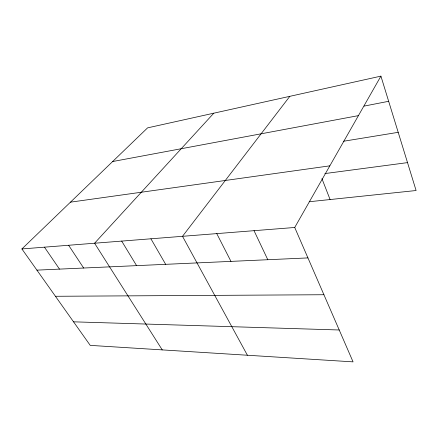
<?xml version="1.0" encoding="UTF-8"?>
<svg xmlns="http://www.w3.org/2000/svg" width="438" height="438" viewBox="0 0 438 438"><rect width="100%" height="100%" fill="white"/><g stroke="black" fill="none" stroke-linecap="round" stroke-linejoin="round"><path stroke-width="0.66" d="M294.73 227.481L380.918 76.13L147.595 127.863L21.9 248.943L90.233 345.379L353.066 361.87L294.73 227.481L21.9 248.943M289.83 96.327L182.504 236.306L247.399 355.24M213.804 113.185L94.581 243.227L162.246 349.896M364.077 106.106L388.659 101.304M112.632 161.54L358.426 115.627M343.365 141.277L398.197 132.325M70.463 202.164L329.83 165.843M324.881 173.579L407.515 162.618M309.19 201.737L416.1 190.525L380.918 76.13M36.918 270.136L307.941 257.911M55.44 296.28L323.923 294.736M73.546 321.826L339.231 329.989M44.452 247.169L59.497 269.118M68.618 245.269L83.658 268.029M121.693 241.092L136.59 265.642M150.918 238.792L165.663 264.328M216.761 233.613L230.963 261.382M254.029 230.678L267.804 259.723M321.93 178.633L330.088 199.547"/></g></svg>
